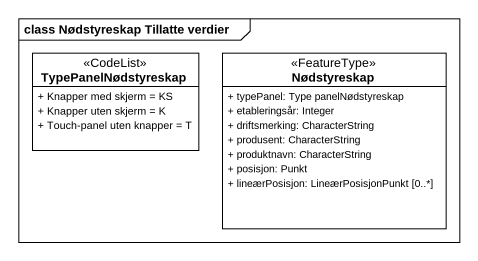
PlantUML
@startuml
mainframe class Nødstyreskap Tillatte verdier
hide circle
hide empty members
skinparam classAttributeIconSize 0
class TypePanelNødstyreskap <<CodeList>> {
  + Knapper med skjerm = KS
  + Knapper uten skjerm = K
  + Touch-panel uten knapper = T
}
class Nødstyreskap <<FeatureType>> {
  + typePanel: Type panelNødstyreskap
  + etableringsår: Integer
  + driftsmerking: CharacterString
  + produsent: CharacterString
  + produktnavn: CharacterString
  + posisjon: Punkt
  + lineærPosisjon: LineærPosisjonPunkt [0..*]
}
@enduml
